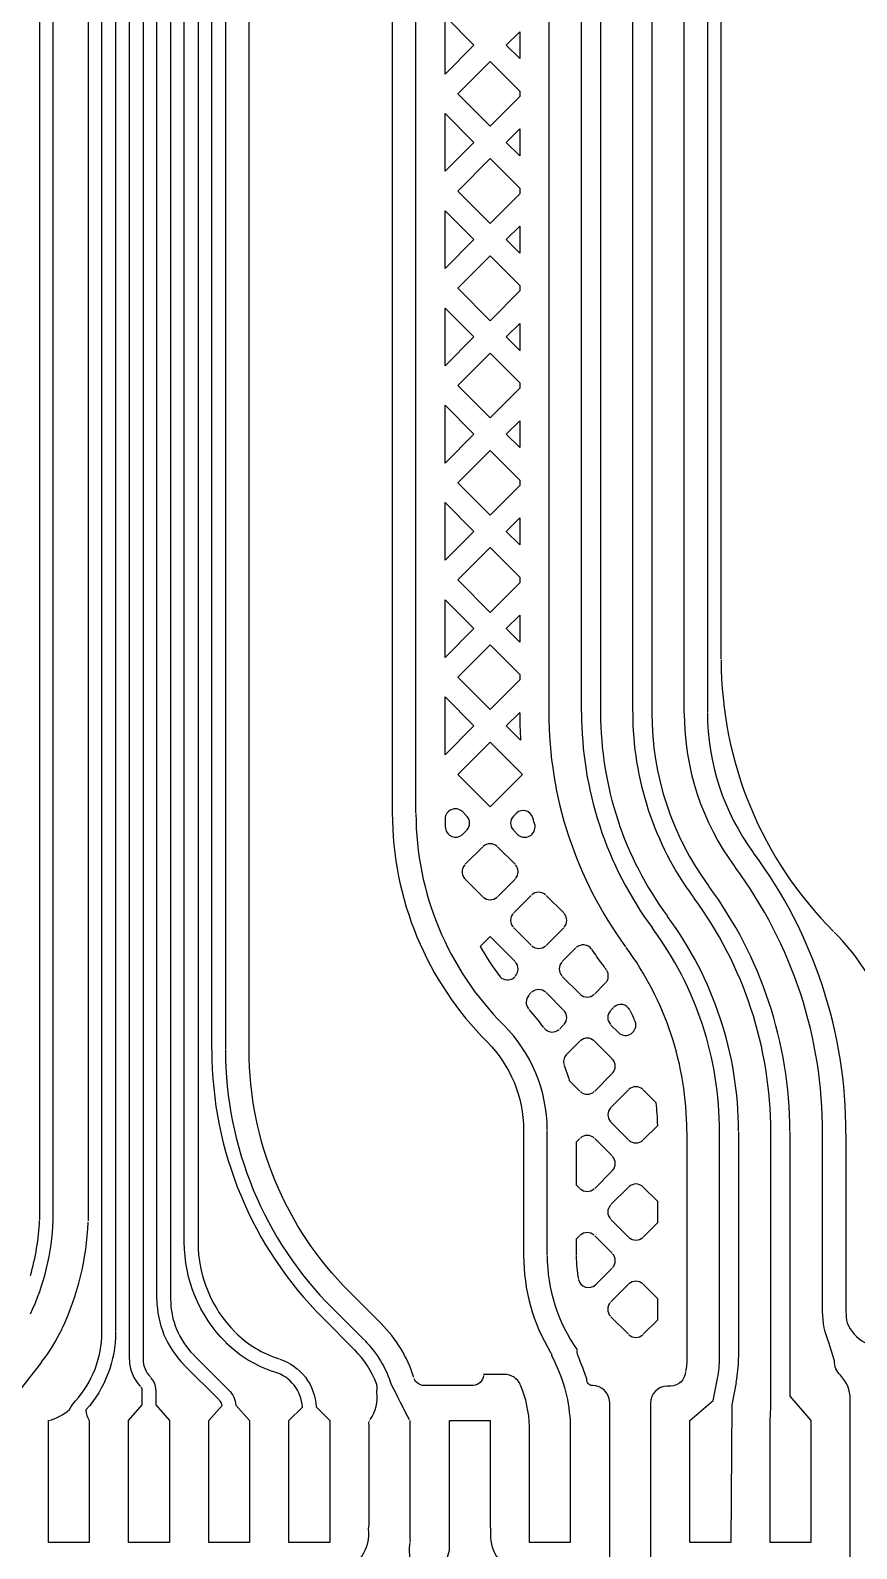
# Model space of a CAD drawing. Extents: x -344 to 154, y 670 to 1023.
# Drawn here: x -253.55 to -249.94, y 866.71 to 873.34 of the extents above; entities that cross this region are included whole.
import ezdxf

# ---------------------------------------------------------------- set-up
doc = ezdxf.new("R2010")
doc.units = 0
doc.layers.add('gbr-dxf_layer0', color=7, linetype='Continuous')

msp = doc.modelspace()

# ---------------------------------------------------------------- linework, layer by layer
at = {"layer": 'gbr-dxf_layer0'}
for p, q in [((-253.2972, 879.8847), (-253.2972, 868.1418)), ((-253.2373, 867.6563), (-253.2373, 879.8844)), ((-253.1774, 879.8827), (-253.1774, 867.6585)), ((-253.1174, 867.5377), (-253.1174, 879.8841)), ((-253.0575, 879.8824), (-253.0575, 867.5399)), ((-252.7578, 868.8872), (-252.7578, 879.8834)), ((-251.1436, 870.3617), (-251.1436, 879.8786)), ((-251.0606, 879.8772), (-251.0606, 870.3597)), ((-250.9201, 870.3617), (-250.9201, 879.8788)), ((-250.8371, 879.8774), (-250.8371, 870.3597)), ((-250.6958, 870.3589), (-250.6958, 879.8785)), ((-250.5942, 879.8759), (-250.5942, 870.3612)), ((-250.5342, 870.5926), (-250.5342, 879.8786)), ((-251.8667, 869.9215), (-251.8667, 877.1501)), ((-251.7397, 873.1449), (-251.7397, 873.3971)), ((-251.4721, 873.271), (-251.4135, 873.3296)), ((-251.4135, 873.3296), (-251.4135, 873.2124)), ((-251.4135, 873.2124), (-251.4721, 873.271)), ((-251.7397, 872.7207), (-251.7397, 872.9729)), ((-251.4721, 872.8468), (-251.4135, 872.9054)), ((-251.4135, 872.9054), (-251.4135, 872.7882)), ((-251.4135, 872.7882), (-251.4721, 872.8468)), ((-251.7397, 872.2965), (-251.7397, 872.5486)), ((-251.4722, 872.4226), (-251.4135, 872.4812)), ((-251.4135, 872.4812), (-251.4135, 872.3639)), ((-251.4135, 872.3639), (-251.4722, 872.4226)), ((-251.7397, 871.8724), (-251.7397, 872.1244)), ((-251.4722, 871.9984), (-251.4135, 872.057)), ((-251.4135, 872.057), (-251.4135, 871.9397)), ((-251.4135, 871.9397), (-251.4722, 871.9984)), ((-251.7397, 871.4479), (-251.7397, 871.7001)), ((-251.4721, 871.574), (-251.4135, 871.6326)), ((-251.4135, 871.6326), (-251.4135, 871.5155)), ((-251.4135, 871.5155), (-251.4721, 871.574)), ((-251.7397, 871.0237), (-251.7397, 871.2759)), ((-251.4721, 871.1498), (-251.4135, 871.2084)), ((-251.4135, 871.2084), (-251.4135, 871.0912)), ((-251.4135, 871.0912), (-251.4721, 871.1498)), ((-251.7397, 870.5996), (-251.7397, 870.8519)), ((-251.472, 870.7257), (-251.4135, 870.7842)), ((-251.4135, 870.7842), (-251.4135, 870.6672)), ((-251.4135, 870.6672), (-251.472, 870.7257)), ((-251.7397, 870.1754), (-251.7397, 870.4274)), ((-251.4135, 870.3601), (-251.4722, 870.3014)), ((-251.4722, 870.3014), (-251.4096, 870.2388)), ((-251.5752, 869.7741), (-251.6519, 869.6973)), ((-251.434, 869.6974), (-251.5107, 869.7742)), ((-251.6516, 869.6324), (-251.5753, 869.5561)), ((-251.5107, 869.5561), (-251.434, 869.6328)), ((-251.3632, 869.562), (-251.4399, 869.4853)), ((-251.2215, 869.485), (-251.2986, 869.562)), ((-251.4398, 869.4206), (-251.3633, 869.344)), ((-251.2985, 869.3439), (-251.2217, 869.4207)), ((-251.1681, 869.3327), (-251.2278, 869.273)), ((-251.2277, 869.2084), (-251.1511, 869.1319)), ((-251.0864, 869.1318), (-251.04, 869.1782)), ((-251.3631, 869.1377), (-251.372, 869.1288)), ((-251.2218, 869.061), (-251.2986, 869.1378)), ((-251.0044, 869.0722), (-251.0156, 869.061)), ((-251.239, 868.9791), (-251.2218, 868.9964)), ((-251.0156, 868.9963), (-250.9824, 868.9631)), ((-251.151, 868.9256), (-251.2101, 868.8665)), ((-251.0097, 868.8489), (-251.0865, 868.9257)), ((-251.0864, 868.7076), (-251.0096, 868.7843)), ((-250.9389, 868.7135), (-251.0155, 868.6369)), ((-251.0156, 868.5723), (-250.9386, 868.4953)), ((-251.2936, 867.9939), (-251.2936, 868.5362)), ((-250.5411, 867.5465), (-250.5411, 868.5283)), ((-250.4581, 868.5304), (-250.4581, 867.5451)), ((-250.0912, 867.7486), (-250.0912, 868.522)), ((-249.9896, 868.5204), (-249.9896, 867.747)), ((-251.0097, 868.4249), (-251.0863, 868.5015)), ((-251.0864, 868.2834), (-251.0096, 868.3602)), ((-251.1666, 868.2991), (-251.1509, 868.2833)), ((-250.9389, 868.2894), (-251.0156, 868.2126)), ((-251.0156, 868.1481), (-250.9387, 868.0711)), ((-251.0098, 868.0008), (-251.0863, 868.0772)), ((-251.0824, 867.8632), (-251.0097, 867.9359)), ((-250.9388, 867.8653), (-251.0158, 867.7883)), ((-252.1347, 867.5796), (-252.2734, 867.7182)), ((-252.231, 867.7606), (-252.0913, 867.6209)), ((-251.0158, 867.7238), (-250.939, 867.647)), ((-253.5011, 867.5257), (-253.6152, 867.3795)), ((-252.7253, 867.3604), (-252.879, 867.5143)), ((-252.8366, 867.5566), (-252.6839, 867.4037)), ((-251.4808, 867.4717), (-251.5713, 867.4717)), ((-250.469, 867.4363), (-250.4881, 867.3394)), ((-250.488, 867.3383), (-250.4926, 866.7381)), ((-252.0708, 867.271), (-252.0692, 867.271)), ((-251.0207, 866.7382), (-251.0207, 867.2711)), ((-250.8427, 867.2711), (-250.8427, 866.7382)), ((-249.9707, 866.7382), (-249.9707, 867.271)), ((-251.0206, 866.6625), (-251.0206, 866.7382))]:
    msp.add_line(p, q, dxfattribs=at)
for points in [[(-252.8184, 884.192, 0.079744), (-253.5096, 879.8849), (-253.5096, 868.1463)], [(-252.9975, 867.8004), (-252.9975, 879.8839, -0.079818), (-252.3306, 884.0343)], [(-252.2733, 884.0165, 0.079838), (-252.9376, 879.8839), (-252.9376, 867.8016)], [(-252.0458, 883.9401, 0.079824), (-252.6978, 879.8834), (-252.6978, 868.8894)], [(-252.5947, 868.887), (-252.5947, 879.8834, -0.079841), (-251.9477, 883.9088)], [(-253.5493, 867.7358, 0.10098), (-253.4496, 868.1445), (-253.4496, 879.8813)], [(-252.6971, 867.6126, -0.198918), (-252.8776, 868.0483), (-252.8776, 879.8824)], [(-252.8177, 879.8837), (-252.8177, 868.0483, 0.198256), (-252.6557, 867.656)], [(-251.9698, 879.8829), (-251.9698, 869.9215, 0.198901), (-251.5558, 868.9225, -0.198712), (-251.3968, 868.5387), (-251.3968, 867.9909)], [(-251.2865, 877.1501), (-251.2865, 870.358, 0.159807), (-250.9514, 869.3379)], [(-251.6461, 869.9095), (-251.6654, 869.9289, 0.611613), (-251.7394, 869.8974)], [(-251.7394, 869.8974, 0.009388), (-251.7377, 869.8532, 0.563419), (-251.6652, 869.8255), (-251.646, 869.8448)], [(-251.4398, 869.8448), (-251.4199, 869.8248, 0.673181), (-251.3468, 869.8666, -0.004759), (-251.3558, 869.9001, 0.538145), (-251.4281, 869.9212), (-251.4399, 869.9094)], [(-251.5862, 869.339, 0.033523), (-251.4992, 869.2067, 0.371892), (-251.4399, 869.2024), (-251.4338, 869.2085)], [(-251.0348, 869.2366, 0.004913), (-251.0485, 869.2558, -0.034561), (-251.0538, 869.2627, -0.010476), (-251.0982, 869.3259)], [(-250.9823, 868.963, 0.781005), (-250.9092, 869.0111, 0.011047), (-250.9314, 869.0602)], [(-251.8759, 867.4587, 0.120273), (-252.0186, 867.6937), (-252.1583, 867.8334, -0.198883), (-252.5947, 868.887)], [(-251.2198, 868.82, -0.02253), (-251.1974, 868.7541), (-251.1509, 868.7076)], [(-250.8743, 868.4955), (-250.8114, 868.5584, 0.020145), (-250.8176, 868.6569), (-250.8745, 868.7137)], [(-250.6841, 868.5304), (-250.6841, 867.5511, -0.03205), (-250.6838, 867.543, -0.045236), (-250.6896, 867.4841)], [(-251.3966, 867.9908, 0.137006), (-251.2785, 867.568, -0.086566), (-251.2739, 867.5514, -0.109667), (-251.194, 867.271)], [(-249.9706, 867.271), (-249.9706, 867.3637, 0.198929), (-250.0139, 867.4682, -0.19771), (-250.04, 867.5307, -0.005842), (-250.0623, 867.6064, -0.101854), (-250.0913, 867.747)], [(-249.9896, 867.7456, 0.047692), (-249.9848, 867.6974, 0.159484), (-249.9077, 867.6108, -0.103687), (-249.9001, 867.6039, -0.043945), (-249.8882, 867.594, -0.198923), (-249.7928, 867.3637)], [(-253.1773, 867.6564, -0.18433), (-253.3069, 867.3171, 0.107906), (-253.2931, 867.271)], [(-252.0666, 867.2755, 0.192269), (-252.037, 867.3945, -0.134336), (-252.0351, 867.4089, 0.031124), (-252.0376, 867.4285, 0.108153), (-252.1338, 867.5785)], [(-252.0903, 867.6198, -0.119449), (-251.974, 867.4277, 0.004207), (-251.8962, 867.2758)], [(-252.4613, 867.5388, -0.31134), (-252.3021, 867.3302), (-252.2426, 867.2711)], [(-251.0206, 867.2711), (-251.0206, 867.3501, 0.406689), (-251.0956, 867.4232, -0.475791), (-251.1201, 867.4533, -0.061317), (-251.1266, 867.4673, 0.028003), (-251.1576, 867.5483, -0.111655), (-251.1631, 867.5758)], [(-252.4209, 867.2711), (-252.3621, 867.3295, 0.31097), (-252.4818, 867.4824)], [(-251.5713, 867.4678, -0.356161), (-251.6163, 867.4229), (-251.8329, 867.4229, -0.271957), (-251.874, 867.4529)], [(-250.69, 867.4819), (-250.6918, 867.4728, -0.149515), (-250.7093, 867.44, -0.199329), (-250.7542, 867.4214), (-250.7699, 867.4214, 0.406334), (-250.8428, 867.3464), (-250.8428, 867.2711)], [(-252.6829, 867.4027, -0.173458), (-252.6523, 867.3379), (-252.5926, 867.271)], [(-251.1927, 867.271), (-251.1927, 866.7381), (-251.3708, 866.7381), (-251.3708, 867.2444, 0.094083), (-251.4101, 867.4248)], [(-253.4708, 867.271), (-253.4698, 867.271, 0.124127), (-253.3795, 867.3192, -0.049444), (-253.3523, 867.3563)], [(-252.771, 867.271), (-252.7126, 867.3365, 0.142652), (-252.7245, 867.3596)], [(-251.4565, 866.1199, 0.2274), (-251.6355, 866.2058, 0.110834), (-251.7338, 866.1837, -0.33946), (-251.8552, 866.2099, 0.220339), (-252.0307, 866.2911, 0.157029), (-252.1649, 866.248, -0.461829), (-252.3157, 866.2855, 0.284195), (-252.5215, 866.4131, 0.046173), (-252.5636, 866.409, -0.39808), (-252.6226, 866.4473, 0.010504), (-252.6249, 866.4565, -0.497132), (-252.5266, 866.5863), (-252.1885, 866.5863, 0.210009), (-252.1362, 866.6267, -0.117978), (-252.102, 866.6808, 0.174172), (-252.0731, 866.7989, -0.134025), (-252.0708, 866.8132), (-252.0708, 867.2522, -0.133791), (-252.0708, 867.2667)], [(-251.8927, 867.271), (-251.8927, 866.7529, -0.102434), (-251.8927, 866.7418)], [(-251.7333, 866.6649, 0.057282), (-251.7207, 866.7045), (-251.7208, 867.271), (-251.5427, 867.271), (-251.5427, 866.805, -0.131904), (-251.5405, 866.7909, 0.166533), (-251.5148, 866.6773, -0.640181), (-251.6193, 866.4505)], [(-251.8927, 866.7382), (-251.8934, 866.7382, 0.116308), (-251.8893, 866.6546, -0.139615), (-251.8687, 866.5822)], [(-250.8428, 866.7382), (-250.8428, 866.6608, 0.396099), (-250.7706, 866.5878), (-250.6114, 866.5878, -0.085132), (-250.5785, 866.5797, 0.124984), (-250.4925, 866.5578, 0.124975), (-250.4065, 866.5797, -0.085115), (-250.3736, 866.5878), (-250.0405, 866.5878)], [(-250.0404, 866.5877, 0.390651), (-249.9706, 866.6616), (-249.9706, 866.7382)]]:
    msp.add_lwpolyline(points, format="xyb", dxfattribs=at)
for points in [[(-251.7397, 873.3971), (-251.6136, 873.271), (-251.7397, 873.1449)], [(-251.7397, 872.9729), (-251.6137, 872.8468), (-251.7397, 872.7207)], [(-251.7397, 872.5486), (-251.6137, 872.4226), (-251.7397, 872.2965)], [(-251.7397, 872.1244), (-251.6137, 871.9984), (-251.7397, 871.8724)], [(-251.7397, 871.7001), (-251.6136, 871.574), (-251.7397, 871.4479)], [(-251.7397, 871.2759), (-251.6137, 871.1498), (-251.7397, 871.0237)], [(-251.7397, 870.8519), (-251.6136, 870.7257), (-251.7397, 870.5996)], [(-251.7397, 870.4274), (-251.6137, 870.3014), (-251.7397, 870.1754)], [(-251.4336, 869.2728), (-251.543, 869.3822), (-251.5862, 869.339)], [(-250.3208, 867.271), (-250.3176, 867.3289), (-250.3176, 868.5286)], [(-250.2346, 868.5307), (-250.2346, 867.3768), (-250.1425, 867.271)], [(-251.1509, 868.5015), (-251.1666, 868.4858), (-251.1666, 868.2991)], [(-250.8743, 868.0713), (-250.8111, 868.1345), (-250.8111, 868.2263), (-250.8741, 868.2892)], [(-251.151, 868.0773), (-251.1666, 868.0616), (-251.1666, 867.9909)], [(-250.8742, 867.6469), (-250.8111, 867.7101), (-250.8111, 867.802), (-250.8744, 867.8653)], [(-250.6709, 867.271), (-250.5691, 867.3577), (-250.5501, 867.454)], [(-253.1209, 867.271), (-253.0618, 867.3393), (-253.0618, 867.4024)], [(-253.0018, 867.4036), (-253.0018, 867.3394), (-252.9426, 867.271)], [(-253.2928, 867.271), (-253.2928, 866.7382), (-253.4708, 866.7382), (-253.4708, 867.2702)], [(-252.9428, 867.2706), (-252.9428, 866.7381), (-253.1208, 866.7381), (-253.1208, 867.2707)], [(-252.5928, 867.2706), (-252.5928, 866.7381), (-252.7708, 866.7381), (-252.7708, 867.2707)], [(-252.2427, 867.2707), (-252.2427, 866.7382), (-252.4208, 866.7382), (-252.4208, 867.2707)], [(-250.4927, 866.7382), (-250.6707, 866.7382), (-250.6707, 867.2703)], [(-250.1426, 867.2707), (-250.1426, 866.7382), (-250.3207, 866.7382), (-250.3207, 867.2706)]]:
    msp.add_lwpolyline(points, dxfattribs=at)
for points in [[(-251.6842, 873.0589), (-251.5429, 873.2002), (-251.4135, 873.0709), (-251.4135, 873.0469), (-251.5429, 872.9176)], [(-251.6843, 872.6347), (-251.5429, 872.776), (-251.4135, 872.6467), (-251.4135, 872.6227), (-251.5429, 872.4933)], [(-251.6843, 872.2105), (-251.5429, 872.3518), (-251.4135, 872.2224), (-251.4135, 872.1986), (-251.543, 872.0691)], [(-251.6843, 871.7862), (-251.543, 871.9276), (-251.4135, 871.7982), (-251.4135, 871.7741), (-251.5429, 871.6448)], [(-251.6842, 871.3619), (-251.5429, 871.5033), (-251.4135, 871.3739), (-251.4135, 871.35), (-251.5429, 871.2206)], [(-251.6841, 870.9378), (-251.5429, 871.0791), (-251.4135, 870.9497), (-251.4135, 870.9258), (-251.5428, 870.7965)], [(-251.6843, 870.5135), (-251.5428, 870.655), (-251.4135, 870.5257), (-251.4135, 870.5016), (-251.543, 870.3722)], [(-251.6843, 870.0893), (-251.543, 870.2306), (-251.4016, 870.0893), (-251.5429, 869.9479)]]:
    msp.add_lwpolyline(points, close=True, dxfattribs=at)
for centre, radius, start, end in [((-248.8594, 870.5888), 1.6749, 180.00246, 225.00239), ((-249.5639, 870.3587), 1.5798, 179.96655, 216.4542), ((-249.5637, 870.3588), 1.3565, 179.96454, 216.43594), ((-249.5637, 870.359), 1.0305, 180.00186, 216.33239), ((-249.5639, 870.3588), 1.8496, 180.02653, 183.71792), ((-249.5639, 870.3587), 1.4968, 180.04153, 216.38992), ((-249.5637, 870.3588), 1.2735, 180.05245, 216.35954), ((-249.5637, 870.359), 1.1321, 180.12093, 216.4327), ((-250.5568, 869.9217), 1.3099, 180.12252, 224.91461), ((-251.6773, 869.8771), 0.0447, 317.34386, 42.7271), ((-251.4085, 869.8771), 0.0447, 137.38201, 222.7221), ((-251.5429, 869.7427), 0.0447, 47.32239, 132.66341), ((-252.0369, 868.5271), 2.0473, 359.85333, 36.57739), ((-251.6205, 869.665), 0.0447, 137.38083, 222.72328), ((-251.4653, 869.6651), 0.0447, 317.27736, 42.71318), ((-252.0369, 868.5271), 1.9457, 359.8987, 36.52133), ((-251.3309, 869.5307), 0.0447, 47.34575, 132.72048), ((-252.0379, 868.5301), 1.8032, 0.08421, 36.49383), ((-251.543, 869.5874), 0.0447, 227.2742, 312.7258), ((-252.0379, 868.5301), 1.7202, 0.01714, 36.43821), ((-251.4086, 869.453), 0.0447, 137.2742, 222.7258), ((-251.253, 869.4529), 0.0447, 317.34486, 42.6788), ((-252.0379, 868.5301), 1.5797, 0.0872, 36.48681), ((-252.0379, 868.5301), 1.4967, 0.01048, 36.42217), ((-250.7842, 868.664), 1.0473, 359.99832, 44.76949), ((-251.3307, 869.3752), 0.0447, 227.27549, 312.68195), ((-251.1359, 869.3012), 0.0447, 36.22964, 132.64139), ((-252.0379, 868.5304), 1.3538, 0.0764, 36.47317), ((-251.4651, 869.2408), 0.0447, 317.29854, 42.67781), ((-251.1964, 869.2408), 0.0447, 137.35747, 222.72295), ((-251.0713, 869.2105), 0.0446, 317.32235, 32.72725), ((-251.3411, 869.096), 0.0444, 137.35085, 220.70037), ((-251.3308, 869.1064), 0.0447, 47.28032, 132.69131), ((-251.1187, 869.1631), 0.0447, 227.27853, 312.65525), ((-251.9401, 868.5383), 0.7734, 35.31234, 42.842), ((-251.2531, 869.0287), 0.0447, 317.33185, 42.72018), ((-250.9843, 869.0287), 0.0447, 137.2742, 222.7258), ((-250.972, 869.041), 0.0447, 28.04229, 132.71853), ((-251.9401, 868.5383), 0.6465, 0.03653, 44.98101), ((-251.2714, 869.0103), 0.0447, 217.47119, 312.61021), ((-251.1187, 868.8943), 0.0447, 47.27638, 132.72362), ((-251.1044, 868.8873), 1.6533, 180.07857, 224.99049), ((-251.1044, 868.8873), 1.5933, 180.00191, 224.9903), ((-251.1775, 868.8355), 0.045, 137.27585, 198.94876), ((-251.041, 868.8166), 0.0447, 317.34575, 42.72048), ((-251.1186, 868.739), 0.0447, 227.27549, 312.68195), ((-250.9066, 868.6822), 0.0447, 47.27638, 132.72362), ((-250.9842, 868.6046), 0.0447, 137.27735, 222.65643), ((-251.1186, 868.4702), 0.0447, 47.32002, 132.70363), ((-250.9066, 868.5268), 0.0447, 227.31805, 312.72451), ((-251.041, 868.3925), 0.0447, 317.34427, 42.70776), ((-251.1187, 868.3147), 0.0447, 227.27549, 312.68195), ((-250.9066, 868.258), 0.0447, 47.27885, 132.67859), ((-250.9843, 868.1804), 0.0447, 137.34218, 222.65782), ((-254.5006, 868.1857), 0.992, 343.47776, 357.57768), ((-254.5009, 868.1845), 1.2045, 334.82988, 357.69709), ((-251.1187, 868.0459), 0.0447, 47.32002, 132.70363), ((-250.9066, 868.1026), 0.0447, 227.31844, 312.68628), ((-250.5805, 867.9911), 0.7132, 180.02217, 215.21803), ((-250.5805, 867.9911), 0.5862, 180.30198, 190.19894), ((-251.041, 867.9682), 0.0447, 317.27609, 42.70973), ((-251.1132, 867.896), 0.045, 192.61297, 312.64259), ((-250.9065, 867.8339), 0.0447, 47.31429, 132.65258), ((-252.5916, 867.8009), 0.4059, 180.26223, 224.8715), ((-252.5916, 867.8009), 0.3459, 180.07815, 224.86697), ((-250.9844, 867.756), 0.0447, 137.31835, 222.68165), ((-254.1029, 867.9975), 0.7647, 321.9915, 334.7055), ((-253.6866, 867.6566), 0.4493, 318.14565, 359.70468), ((-252.3253, 867.9848), 0.4661, 225.03675, 252.72005), ((-250.9066, 867.6782), 0.0447, 227.34357, 312.72265), ((-252.3253, 867.9848), 0.526, 225.20009, 252.44935), ((-252.9487, 867.5378), 0.1686, 180.83862, 224.07051), ((-252.9487, 867.5378), 0.1087, 180.01404, 225.01352), ((-251.0117, 867.545), 0.4706, 349.06289, 0.01122), ((-251.0117, 867.545), 0.5536, 348.858, 359.85967), ((-253.0829, 867.4035), 0.081, 1.17806, 42.82017), ((-251.4797, 867.3967), 0.075, 23.21624, 89.99844), ((-253.0829, 867.4035), 0.0211, 0.05736, 45.06067)]:
    msp.add_arc(centre, radius, start, end, dxfattribs=at)

doc.saveas('drawing.dxf')
